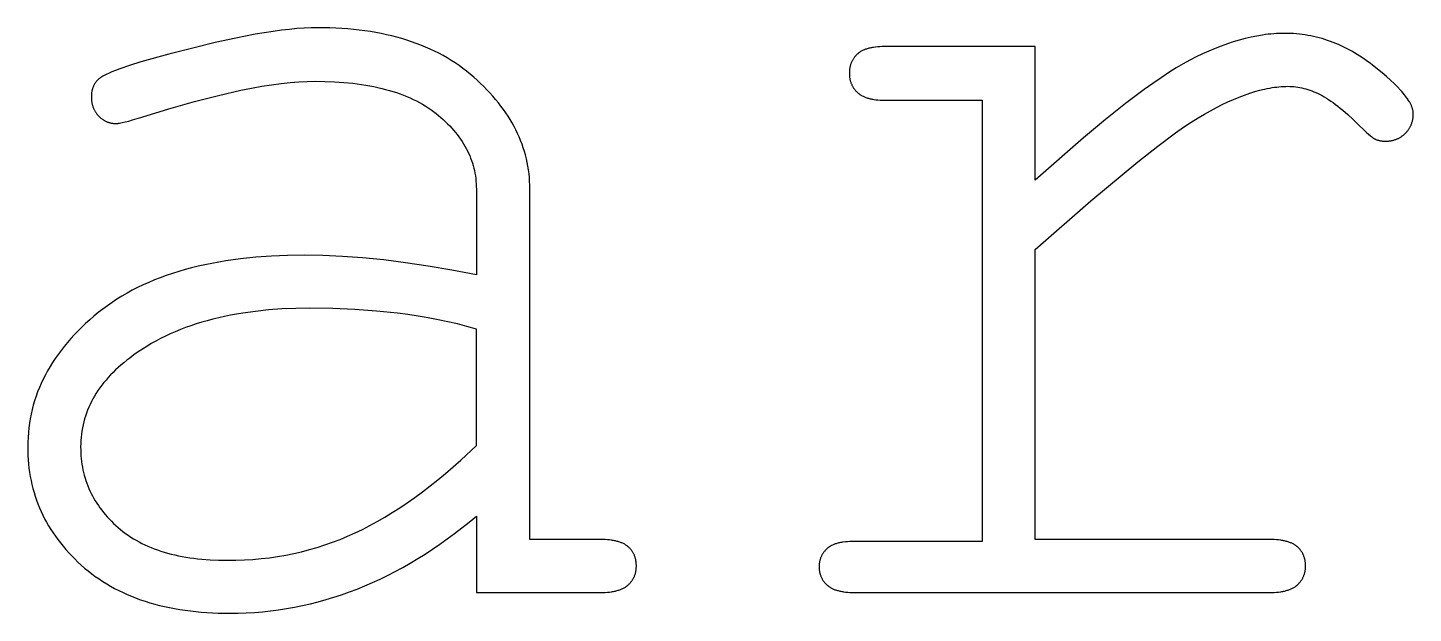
# Model space of a CAD drawing. Extents: x -184 to 286, y -41 to 417.
# Drawn here: x 17.71 to 47.08, y 97.7 to 110.11 of the extents above; entities that cross this region are included whole.
import ezdxf

# ---------------------------------------------------------------- set-up
doc = ezdxf.new("R2010")
doc.units = 0
doc.layers.add('LETRAS', color=7, linetype='CONTINUOUS')

msp = doc.modelspace()

# ---------------------------------------------------------------- linework, layer by layer
at = {"layer": 'LETRAS'}
for points in [[(28.356, 106.687), (28.355, 106.769), (28.351, 106.851), (28.345, 106.932), (28.337, 107.013), (28.327, 107.093), (28.314, 107.173), (28.299, 107.252), (28.282, 107.331), (28.262, 107.409), (28.24, 107.486), (28.215, 107.563), (28.189, 107.64), (28.16, 107.716), (28.128, 107.791), (28.095, 107.866), (28.059, 107.94), (28.02, 108.014), (27.98, 108.088), (27.937, 108.16), (27.892, 108.233), (27.844, 108.304), (27.794, 108.375), (27.742, 108.446), (27.687, 108.516), (27.63, 108.586), (27.571, 108.655), (27.51, 108.723), (27.446, 108.791), (27.38, 108.858), (27.311, 108.925), (27.24, 108.992), (27.167, 109.057), (27.092, 109.122), (27.015, 109.184), (26.936, 109.245), (26.855, 109.303), (26.773, 109.359), (26.689, 109.414), (26.602, 109.466), (26.514, 109.516), (26.425, 109.564), (26.333, 109.61), (26.239, 109.654), (26.144, 109.696), (26.047, 109.736), (25.948, 109.774), (25.847, 109.81), (25.745, 109.844), (25.64, 109.876), (25.534, 109.905), (25.426, 109.933), (25.316, 109.958), (25.204, 109.982), (25.091, 110.004), (24.975, 110.023), (24.858, 110.04), (24.739, 110.056), (24.618, 110.069), (24.496, 110.08), (24.371, 110.09), (24.117, 110.102), (23.855, 110.106), (23.717, 110.104), (23.572, 110.097), (23.418, 110.086), (23.257, 110.071), (23.088, 110.051), (22.911, 110.027), (22.532, 109.966), (22.123, 109.887), (21.681, 109.79), (21.208, 109.676), (20.703, 109.545), (20.112, 109.38), (19.871, 109.305), (19.664, 109.234), (19.574, 109.201), (19.493, 109.168), (19.421, 109.137), (19.388, 109.122), (19.358, 109.107), (19.329, 109.092), (19.303, 109.078), (19.28, 109.064), (19.268, 109.057), (19.258, 109.05), (19.248, 109.043), (19.238, 109.036), (19.229, 109.03), (19.221, 109.023), (19.213, 109.016), (19.206, 109.01), (19.203, 109.007), (19.199, 109.004), (19.196, 109), (19.193, 108.997)], [(39.068, 105.404), (40.249, 106.44), (41.24, 107.264), (41.665, 107.597), (42.042, 107.876), (42.213, 107.996), (42.372, 108.103), (42.519, 108.196), (42.654, 108.276), (42.782, 108.347), (42.908, 108.414), (43.032, 108.476), (43.153, 108.533), (43.272, 108.586), (43.388, 108.634), (43.502, 108.678), (43.614, 108.717), (43.723, 108.751), (43.831, 108.781), (43.883, 108.794), (43.935, 108.806), (43.987, 108.817), (44.038, 108.827), (44.088, 108.836), (44.138, 108.843), (44.187, 108.849), (44.235, 108.855), (44.283, 108.859), (44.331, 108.861), (44.378, 108.863), (44.424, 108.864), (44.466, 108.863), (44.507, 108.861), (44.549, 108.858), (44.592, 108.853), (44.634, 108.847), (44.676, 108.839), (44.719, 108.831), (44.761, 108.82), (44.804, 108.809), (44.846, 108.796), (44.889, 108.782), (44.932, 108.766), (44.975, 108.749), (45.018, 108.731), (45.062, 108.711), (45.105, 108.69), (45.149, 108.667), (45.194, 108.642), (45.239, 108.615), (45.286, 108.585), (45.334, 108.553), (45.382, 108.519), (45.432, 108.482), (45.482, 108.443), (45.534, 108.402), (45.586, 108.358), (45.693, 108.264), (45.805, 108.161), (45.92, 108.049), (46.037, 107.935), (46.088, 107.888), (46.133, 107.847), (46.174, 107.813), (46.193, 107.798), (46.21, 107.785), (46.226, 107.773), (46.234, 107.768), (46.241, 107.763), (46.248, 107.759), (46.255, 107.755), (46.261, 107.752), (46.267, 107.748), (46.273, 107.746), (46.279, 107.743), (46.291, 107.738), (46.303, 107.733), (46.316, 107.728), (46.329, 107.724), (46.343, 107.72), (46.356, 107.717), (46.37, 107.713), (46.385, 107.711), (46.4, 107.708), (46.414, 107.706), (46.43, 107.705), (46.445, 107.703), (46.461, 107.702), (46.477, 107.702), (46.494, 107.702), (46.51, 107.702), (46.525, 107.702), (46.541, 107.703), (46.556, 107.704), (46.571, 107.706), (46.586, 107.708), (46.601, 107.71), (46.615, 107.712), (46.63, 107.715), (46.644, 107.718), (46.658, 107.721), (46.672, 107.725), (46.686, 107.729), (46.699, 107.734), (46.713, 107.738), (46.726, 107.743), (46.739, 107.749), (46.752, 107.755), (46.765, 107.761), (46.777, 107.767), (46.79, 107.774), (46.802, 107.781), (46.814, 107.788), (46.826, 107.796), (46.838, 107.804), (46.849, 107.812), (46.86, 107.821), (46.872, 107.83), (46.883, 107.839), (46.894, 107.848), (46.904, 107.858), (46.915, 107.869), (46.925, 107.879), (46.935, 107.89), (46.945, 107.901), (46.954, 107.912), (46.963, 107.923), (46.972, 107.934), (46.98, 107.946), (46.988, 107.958), (46.995, 107.969), (47.003, 107.982), (47.01, 107.994), (47.017, 108.006), (47.023, 108.019), (47.029, 108.031), (47.035, 108.044), (47.04, 108.057), (47.045, 108.071), (47.05, 108.084), (47.054, 108.098), (47.058, 108.111), (47.062, 108.125), (47.065, 108.139), (47.069, 108.154), (47.071, 108.168), (47.074, 108.183), (47.076, 108.197), (47.078, 108.212), (47.079, 108.227), (47.08, 108.243), (47.081, 108.258), (47.082, 108.274), (47.082, 108.289), (47.082, 108.295), (47.082, 108.3), (47.081, 108.306), (47.081, 108.311), (47.08, 108.317), (47.08, 108.323), (47.078, 108.334), (47.076, 108.346), (47.074, 108.357), (47.071, 108.369), (47.068, 108.381), (47.065, 108.394), (47.061, 108.406), (47.056, 108.418), (47.051, 108.431), (47.046, 108.444), (47.041, 108.457), (47.034, 108.47), (47.028, 108.483), (47.021, 108.497), (47.014, 108.511), (47.006, 108.524), (46.998, 108.538), (46.98, 108.567), (46.961, 108.596), (46.94, 108.626), (46.917, 108.656), (46.892, 108.687), (46.866, 108.718), (46.839, 108.751), (46.809, 108.784), (46.745, 108.851), (46.675, 108.922), (46.597, 108.994), (46.513, 109.07), (46.422, 109.148), (46.22, 109.311), (46.166, 109.353), (46.112, 109.393), (46.057, 109.432), (46.003, 109.469), (45.948, 109.505), (45.892, 109.54), (45.837, 109.574), (45.781, 109.606), (45.725, 109.637), (45.668, 109.667), (45.611, 109.695), (45.554, 109.722), (45.497, 109.748), (45.44, 109.772), (45.382, 109.795), (45.324, 109.817), (45.265, 109.837), (45.207, 109.857), (45.148, 109.874), (45.089, 109.891), (45.029, 109.906), (44.969, 109.92), (44.909, 109.932), (44.849, 109.944), (44.789, 109.953), (44.728, 109.962), (44.667, 109.969), (44.605, 109.975), (44.544, 109.98), (44.482, 109.983), (44.419, 109.985), (44.357, 109.986), (44.299, 109.985), (44.241, 109.983), (44.183, 109.981), (44.124, 109.977), (44.065, 109.972), (44.006, 109.966), (43.946, 109.959), (43.886, 109.95), (43.765, 109.93), (43.642, 109.906), (43.519, 109.877), (43.394, 109.844), (43.267, 109.806), (43.14, 109.764), (43.011, 109.717), (42.881, 109.666), (42.749, 109.611), (42.616, 109.551), (42.482, 109.487), (42.347, 109.418), (42.206, 109.342), (42.057, 109.254), (41.9, 109.156), (41.734, 109.046), (41.559, 108.926), (41.375, 108.794), (40.983, 108.498), (40.556, 108.158), (40.094, 107.774), (39.068, 106.874)], [(35.876, 109.705), (35.825, 109.705), (35.776, 109.703), (35.729, 109.7), (35.684, 109.695), (35.641, 109.69), (35.62, 109.686), (35.6, 109.683), (35.58, 109.679), (35.561, 109.675), (35.542, 109.67), (35.523, 109.665), (35.505, 109.66), (35.488, 109.654), (35.471, 109.649), (35.455, 109.643), (35.439, 109.636), (35.423, 109.629), (35.408, 109.622), (35.394, 109.615), (35.379, 109.607), (35.366, 109.599), (35.353, 109.591), (35.34, 109.582), (35.334, 109.578), (35.328, 109.574), (35.322, 109.569), (35.316, 109.564), (35.311, 109.56), (35.305, 109.555), (35.3, 109.55), (35.295, 109.545), (35.284, 109.535), (35.274, 109.525), (35.265, 109.514), (35.255, 109.504), (35.247, 109.493), (35.238, 109.482), (35.23, 109.471), (35.222, 109.46), (35.214, 109.448), (35.207, 109.437), (35.2, 109.425), (35.193, 109.413), (35.187, 109.401), (35.18, 109.389), (35.175, 109.377), (35.169, 109.365), (35.164, 109.352), (35.16, 109.339), (35.155, 109.326), (35.151, 109.313), (35.147, 109.3), (35.144, 109.287), (35.141, 109.273), (35.138, 109.259), (35.136, 109.246), (35.134, 109.232), (35.132, 109.217), (35.13, 109.203), (35.129, 109.189), (35.128, 109.174), (35.128, 109.159), (35.128, 109.144), (35.128, 109.128), (35.128, 109.113), (35.129, 109.097), (35.13, 109.082), (35.132, 109.067), (35.134, 109.052), (35.136, 109.038), (35.139, 109.023), (35.141, 109.009), (35.145, 108.995), (35.148, 108.981), (35.152, 108.967), (35.156, 108.953), (35.161, 108.94), (35.166, 108.927), (35.171, 108.914), (35.177, 108.901), (35.183, 108.888), (35.189, 108.876), (35.195, 108.864), (35.202, 108.851), (35.21, 108.839), (35.217, 108.828), (35.225, 108.816), (35.234, 108.805), (35.242, 108.794), (35.251, 108.783), (35.261, 108.772), (35.27, 108.761), (35.28, 108.751), (35.291, 108.74), (35.301, 108.73), (35.307, 108.725), (35.312, 108.72), (35.318, 108.716), (35.324, 108.711), (35.336, 108.702), (35.348, 108.693), (35.361, 108.684), (35.374, 108.676), (35.388, 108.668), (35.402, 108.66), (35.417, 108.653), (35.432, 108.646), (35.447, 108.639), (35.463, 108.633), (35.48, 108.626), (35.497, 108.621), (35.514, 108.615), (35.532, 108.61), (35.55, 108.605), (35.568, 108.601), (35.588, 108.596), (35.607, 108.592), (35.627, 108.589), (35.647, 108.586), (35.689, 108.58), (35.733, 108.576), (35.779, 108.572), (35.826, 108.571), (35.876, 108.57)], [(39.068, 109.705), (35.876, 109.705)], [(39.068, 106.874), (39.068, 109.705)], [(19.193, 108.997), (19.185, 108.989), (19.177, 108.98), (19.169, 108.971), (19.162, 108.962), (19.155, 108.953), (19.148, 108.944), (19.141, 108.934), (19.135, 108.925), (19.129, 108.915), (19.123, 108.905), (19.117, 108.894), (19.112, 108.884), (19.107, 108.873), (19.102, 108.863), (19.097, 108.852), (19.093, 108.84), (19.089, 108.829), (19.085, 108.817), (19.082, 108.806), (19.079, 108.794), (19.076, 108.782), (19.073, 108.769), (19.07, 108.757), (19.068, 108.744), (19.066, 108.732), (19.064, 108.719), (19.063, 108.705), (19.062, 108.692), (19.061, 108.678), (19.06, 108.665), (19.06, 108.651), (19.06, 108.637), (19.06, 108.622), (19.06, 108.607), (19.061, 108.592), (19.062, 108.578), (19.064, 108.564), (19.065, 108.549), (19.067, 108.535), (19.069, 108.521), (19.072, 108.508), (19.075, 108.494), (19.078, 108.481), (19.081, 108.468), (19.085, 108.455), (19.089, 108.442), (19.094, 108.429), (19.098, 108.416), (19.103, 108.404), (19.108, 108.392), (19.114, 108.379), (19.12, 108.367), (19.126, 108.356), (19.132, 108.344), (19.139, 108.332), (19.146, 108.321), (19.154, 108.31), (19.161, 108.299), (19.169, 108.288), (19.177, 108.277), (19.186, 108.267), (19.195, 108.256), (19.204, 108.246), (19.213, 108.236), (19.223, 108.226), (19.233, 108.217), (19.243, 108.207), (19.253, 108.198), (19.263, 108.19), (19.273, 108.182), (19.283, 108.174), (19.294, 108.166), (19.305, 108.159), (19.315, 108.151), (19.326, 108.145), (19.337, 108.138), (19.348, 108.132), (19.359, 108.126), (19.371, 108.121), (19.382, 108.116), (19.394, 108.111), (19.405, 108.106), (19.417, 108.102), (19.429, 108.098), (19.441, 108.095), (19.453, 108.091), (19.465, 108.088), (19.478, 108.086), (19.49, 108.083), (19.503, 108.081), (19.515, 108.08), (19.528, 108.078), (19.541, 108.077), (19.554, 108.076), (19.567, 108.076), (19.581, 108.076), (19.589, 108.076), (19.597, 108.076), (19.606, 108.077), (19.616, 108.078), (19.626, 108.079), (19.637, 108.08), (19.66, 108.084), (19.686, 108.089), (19.714, 108.094), (19.778, 108.109), (19.851, 108.128), (19.934, 108.151), (20.128, 108.209), (20.703, 108.388), (21.244, 108.542), (21.753, 108.673), (22.229, 108.78), (22.454, 108.825), (22.671, 108.864), (22.88, 108.896), (23.081, 108.923), (23.273, 108.944), (23.458, 108.959), (23.634, 108.968), (23.801, 108.971), (24.012, 108.968), (24.215, 108.96), (24.412, 108.947), (24.603, 108.928), (24.786, 108.904), (24.876, 108.89), (24.963, 108.875), (25.049, 108.858), (25.134, 108.84), (25.216, 108.821), (25.297, 108.8), (25.377, 108.778), (25.454, 108.755), (25.53, 108.73), (25.604, 108.705), (25.677, 108.677), (25.748, 108.649), (25.817, 108.619), (25.885, 108.587), (25.951, 108.555), (26.015, 108.521), (26.078, 108.486), (26.139, 108.449), (26.198, 108.411), (26.256, 108.372), (26.312, 108.331), (26.366, 108.289), (26.418, 108.247), (26.469, 108.203), (26.519, 108.16), (26.566, 108.115), (26.612, 108.071), (26.656, 108.026), (26.699, 107.98), (26.74, 107.934), (26.779, 107.887), (26.817, 107.84), (26.852, 107.793), (26.887, 107.745), (26.919, 107.696), (26.95, 107.647), (26.979, 107.598), (27.007, 107.548), (27.033, 107.498), (27.057, 107.447), (27.08, 107.396), (27.1, 107.344), (27.12, 107.292), (27.137, 107.239), (27.153, 107.186), (27.167, 107.132), (27.18, 107.078), (27.191, 107.024), (27.2, 106.969), (27.207, 106.913), (27.213, 106.857), (27.217, 106.801), (27.22, 106.744), (27.221, 106.687)], [(35.876, 108.57), (37.946, 108.57)], [(37.946, 108.57), (37.946, 99.22)], [(27.221, 106.687), (27.221, 104.87)], [(28.356, 99.26), (28.356, 106.687)], [(27.221, 104.87), (26.702, 104.97), (26.202, 105.055), (25.721, 105.127), (25.257, 105.184), (24.811, 105.228), (24.382, 105.259), (23.97, 105.278), (23.574, 105.284), (23.221, 105.279), (22.878, 105.265), (22.546, 105.241), (22.224, 105.208), (21.914, 105.166), (21.763, 105.141), (21.614, 105.113), (21.468, 105.084), (21.325, 105.052), (21.184, 105.017), (21.047, 104.98), (20.911, 104.941), (20.779, 104.9), (20.649, 104.856), (20.522, 104.809), (20.398, 104.761), (20.276, 104.71), (20.157, 104.656), (20.041, 104.601), (19.927, 104.542), (19.816, 104.482), (19.708, 104.419), (19.602, 104.354), (19.499, 104.286), (19.399, 104.216), (19.302, 104.144), (19.207, 104.069), (19.115, 103.992), (19.026, 103.915), (18.939, 103.837), (18.856, 103.758), (18.776, 103.679), (18.698, 103.598), (18.624, 103.517), (18.552, 103.435), (18.484, 103.352), (18.418, 103.269), (18.355, 103.184), (18.295, 103.099), (18.238, 103.013), (18.184, 102.926), (18.133, 102.838), (18.085, 102.75), (18.039, 102.66), (17.997, 102.57), (17.958, 102.479), (17.921, 102.388), (17.888, 102.295), (17.857, 102.202), (17.829, 102.108), (17.804, 102.013), (17.782, 101.917), (17.763, 101.82), (17.747, 101.723), (17.734, 101.625), (17.724, 101.526), (17.717, 101.426), (17.712, 101.325), (17.711, 101.224), (17.712, 101.132), (17.715, 101.04), (17.721, 100.95), (17.729, 100.86), (17.738, 100.772), (17.751, 100.684), (17.765, 100.597), (17.782, 100.511), (17.801, 100.426), (17.822, 100.342), (17.845, 100.259), (17.87, 100.177), (17.898, 100.095), (17.928, 100.015), (17.96, 99.935), (17.995, 99.856), (18.031, 99.779), (18.07, 99.702), (18.111, 99.626), (18.154, 99.551), (18.2, 99.476), (18.247, 99.403), (18.297, 99.331), (18.349, 99.259), (18.404, 99.189), (18.46, 99.119), (18.519, 99.05), (18.58, 98.982), (18.643, 98.915), (18.709, 98.849), (18.776, 98.784), (18.846, 98.719), (18.918, 98.657), (18.991, 98.596), (19.067, 98.537), (19.144, 98.48), (19.222, 98.425), (19.303, 98.372), (19.385, 98.321), (19.469, 98.272), (19.554, 98.226), (19.642, 98.181), (19.731, 98.138), (19.822, 98.097), (19.914, 98.058), (20.008, 98.021), (20.104, 97.986), (20.202, 97.953), (20.301, 97.922), (20.402, 97.893), (20.505, 97.866), (20.61, 97.841), (20.716, 97.818), (20.824, 97.797), (20.933, 97.779), (21.045, 97.762), (21.158, 97.747), (21.273, 97.734), (21.389, 97.723), (21.508, 97.714), (21.75, 97.702), (21.998, 97.698), (22.172, 97.7), (22.344, 97.706), (22.516, 97.716), (22.688, 97.73), (22.858, 97.748), (23.028, 97.77), (23.198, 97.796), (23.366, 97.826), (23.535, 97.86), (23.702, 97.899), (23.869, 97.941), (24.035, 97.987), (24.2, 98.037), (24.365, 98.091), (24.529, 98.15), (24.693, 98.212), (24.856, 98.278), (25.018, 98.349), (25.18, 98.423), (25.34, 98.501), (25.501, 98.584), (25.66, 98.67), (25.819, 98.76), (25.978, 98.855), (26.135, 98.953), (26.292, 99.056), (26.449, 99.162), (26.604, 99.273), (26.759, 99.387), (26.914, 99.506), (27.068, 99.628), (27.221, 99.755)], [(39.068, 99.26), (39.068, 105.404)], [(27.221, 103.721), (27.022, 103.776), (26.821, 103.828), (26.616, 103.875), (26.409, 103.918), (26.199, 103.958), (25.986, 103.994), (25.77, 104.027), (25.551, 104.055), (25.104, 104.102), (24.646, 104.136), (24.176, 104.156), (23.694, 104.162), (23.393, 104.158), (23.1, 104.146), (22.815, 104.125), (22.539, 104.096), (22.271, 104.059), (22.14, 104.038), (22.012, 104.014), (21.885, 103.988), (21.76, 103.96), (21.638, 103.93), (21.517, 103.898), (21.399, 103.864), (21.283, 103.828), (21.169, 103.79), (21.057, 103.75), (20.947, 103.708), (20.839, 103.664), (20.733, 103.617), (20.629, 103.569), (20.528, 103.518), (20.428, 103.466), (20.331, 103.411), (20.235, 103.354), (20.142, 103.296), (20.051, 103.235), (19.962, 103.172), (19.875, 103.107), (19.81, 103.058), (19.748, 103.007), (19.688, 102.957), (19.63, 102.905), (19.574, 102.853), (19.52, 102.801), (19.469, 102.748), (19.419, 102.694), (19.371, 102.64), (19.325, 102.585), (19.281, 102.529), (19.24, 102.473), (19.2, 102.416), (19.162, 102.359), (19.127, 102.301), (19.093, 102.242), (19.062, 102.183), (19.032, 102.123), (19.005, 102.063), (18.979, 102.002), (18.956, 101.94), (18.934, 101.878), (18.915, 101.816), (18.898, 101.752), (18.883, 101.688), (18.869, 101.624), (18.858, 101.559), (18.849, 101.493), (18.842, 101.426), (18.837, 101.36), (18.834, 101.292), (18.833, 101.224), (18.834, 101.161), (18.836, 101.098), (18.84, 101.036), (18.845, 100.975), (18.852, 100.914), (18.861, 100.854), (18.871, 100.795), (18.882, 100.736), (18.896, 100.678), (18.91, 100.621), (18.927, 100.564), (18.944, 100.508), (18.964, 100.452), (18.985, 100.397), (19.007, 100.343), (19.031, 100.289), (19.057, 100.236), (19.084, 100.183), (19.113, 100.131), (19.143, 100.08), (19.175, 100.03), (19.208, 99.98), (19.243, 99.93), (19.28, 99.881), (19.318, 99.833), (19.357, 99.786), (19.398, 99.739), (19.441, 99.693), (19.485, 99.647), (19.531, 99.602), (19.579, 99.558), (19.627, 99.514), (19.678, 99.471), (19.73, 99.43), (19.783, 99.39), (19.837, 99.351), (19.894, 99.314), (19.951, 99.278), (20.01, 99.244), (20.07, 99.21), (20.132, 99.178), (20.195, 99.148), (20.26, 99.119), (20.326, 99.091), (20.393, 99.065), (20.462, 99.039), (20.532, 99.016), (20.604, 98.993), (20.677, 98.972), (20.752, 98.953), (20.828, 98.934), (20.905, 98.917), (20.984, 98.902), (21.064, 98.887), (21.146, 98.875), (21.229, 98.863), (21.313, 98.853), (21.399, 98.844), (21.576, 98.831), (21.757, 98.822), (21.945, 98.82), (22.126, 98.822), (22.306, 98.829), (22.483, 98.84), (22.66, 98.856), (22.834, 98.876), (23.008, 98.901), (23.179, 98.931), (23.349, 98.965), (23.517, 99.003), (23.684, 99.047), (23.849, 99.094), (24.012, 99.146), (24.174, 99.203), (24.334, 99.264), (24.493, 99.33), (24.649, 99.401), (24.806, 99.476), (24.963, 99.557), (25.12, 99.643), (25.278, 99.734), (25.437, 99.831), (25.596, 99.933), (25.756, 100.041), (25.917, 100.154), (26.078, 100.272), (26.239, 100.396), (26.401, 100.525), (26.564, 100.659), (26.891, 100.944), (27.221, 101.251)], [(27.221, 101.251), (27.221, 103.721)], [(27.221, 99.755), (27.221, 98.138)], [(29.852, 99.26), (28.356, 99.26)], [(29.852, 98.138), (29.903, 98.139), (29.952, 98.141), (29.999, 98.144), (30.044, 98.148), (30.087, 98.154), (30.108, 98.157), (30.129, 98.161), (30.149, 98.165), (30.168, 98.169), (30.187, 98.174), (30.206, 98.179), (30.224, 98.184), (30.242, 98.189), (30.259, 98.195), (30.275, 98.201), (30.292, 98.207), (30.308, 98.214), (30.323, 98.221), (30.338, 98.229), (30.352, 98.236), (30.366, 98.244), (30.379, 98.253), (30.392, 98.261), (30.405, 98.27), (30.411, 98.275), (30.417, 98.279), (30.423, 98.284), (30.428, 98.289), (30.434, 98.294), (30.44, 98.299), (30.45, 98.309), (30.461, 98.319), (30.471, 98.33), (30.48, 98.34), (30.49, 98.351), (30.499, 98.362), (30.507, 98.373), (30.515, 98.384), (30.523, 98.395), (30.531, 98.407), (30.538, 98.418), (30.545, 98.43), (30.552, 98.442), (30.558, 98.454), (30.564, 98.467), (30.57, 98.479), (30.575, 98.492), (30.58, 98.504), (30.585, 98.517), (30.589, 98.53), (30.593, 98.544), (30.596, 98.557), (30.599, 98.571), (30.602, 98.584), (30.605, 98.598), (30.607, 98.612), (30.609, 98.626), (30.61, 98.641), (30.612, 98.655), (30.612, 98.67), (30.613, 98.684), (30.613, 98.699), (30.613, 98.715), (30.612, 98.731), (30.612, 98.746), (30.61, 98.761), (30.609, 98.776), (30.607, 98.791), (30.605, 98.806), (30.602, 98.82), (30.599, 98.834), (30.596, 98.848), (30.593, 98.862), (30.589, 98.876), (30.585, 98.889), (30.58, 98.902), (30.575, 98.915), (30.57, 98.928), (30.564, 98.941), (30.558, 98.953), (30.552, 98.965), (30.545, 98.978), (30.538, 98.989), (30.531, 99.001), (30.523, 99.012), (30.515, 99.024), (30.507, 99.035), (30.499, 99.046), (30.49, 99.056), (30.48, 99.067), (30.471, 99.077), (30.461, 99.087), (30.45, 99.097), (30.44, 99.107), (30.434, 99.112), (30.428, 99.116), (30.423, 99.121), (30.417, 99.125), (30.405, 99.134), (30.392, 99.143), (30.379, 99.151), (30.366, 99.159), (30.352, 99.167), (30.338, 99.174), (30.323, 99.181), (30.308, 99.188), (30.292, 99.194), (30.275, 99.2), (30.259, 99.206), (30.242, 99.212), (30.224, 99.217), (30.206, 99.222), (30.187, 99.227), (30.168, 99.231), (30.149, 99.235), (30.129, 99.239), (30.108, 99.242), (30.087, 99.245), (30.044, 99.251), (29.999, 99.255), (29.952, 99.258), (29.903, 99.26), (29.852, 99.26)], [(35.235, 99.22), (35.184, 99.22), (35.135, 99.218), (35.088, 99.215), (35.043, 99.211), (35, 99.205), (34.979, 99.202), (34.959, 99.199), (34.939, 99.195), (34.92, 99.191), (34.901, 99.187), (34.882, 99.182), (34.864, 99.177), (34.847, 99.172), (34.83, 99.166), (34.813, 99.16), (34.797, 99.154), (34.782, 99.148), (34.767, 99.141), (34.752, 99.134), (34.738, 99.127), (34.725, 99.119), (34.712, 99.111), (34.699, 99.103), (34.693, 99.099), (34.687, 99.094), (34.681, 99.09), (34.675, 99.085), (34.67, 99.081), (34.664, 99.076), (34.659, 99.072), (34.654, 99.067), (34.643, 99.057), (34.633, 99.047), (34.624, 99.037), (34.614, 99.027), (34.605, 99.017), (34.597, 99.007), (34.588, 98.996), (34.58, 98.985), (34.573, 98.975), (34.565, 98.964), (34.558, 98.952), (34.552, 98.941), (34.545, 98.93), (34.539, 98.918), (34.534, 98.907), (34.528, 98.895), (34.523, 98.883), (34.519, 98.871), (34.514, 98.858), (34.51, 98.846), (34.506, 98.834), (34.503, 98.821), (34.5, 98.808), (34.497, 98.795), (34.495, 98.782), (34.492, 98.769), (34.491, 98.755), (34.489, 98.742), (34.488, 98.728), (34.487, 98.714), (34.487, 98.7), (34.487, 98.686), (34.487, 98.671), (34.487, 98.656), (34.488, 98.642), (34.489, 98.627), (34.491, 98.613), (34.493, 98.599), (34.495, 98.585), (34.497, 98.571), (34.5, 98.558), (34.504, 98.544), (34.507, 98.531), (34.511, 98.518), (34.515, 98.505), (34.52, 98.492), (34.525, 98.48), (34.53, 98.467), (34.536, 98.455), (34.541, 98.443), (34.548, 98.431), (34.554, 98.419), (34.561, 98.408), (34.569, 98.397), (34.576, 98.385), (34.584, 98.374), (34.593, 98.363), (34.601, 98.353), (34.61, 98.342), (34.619, 98.332), (34.629, 98.322), (34.639, 98.312), (34.649, 98.302), (34.66, 98.292), (34.666, 98.287), (34.671, 98.283), (34.683, 98.273), (34.695, 98.265), (34.707, 98.256), (34.72, 98.248), (34.733, 98.24), (34.747, 98.232), (34.761, 98.225), (34.776, 98.218), (34.791, 98.211), (34.806, 98.205), (34.822, 98.198), (34.839, 98.193), (34.856, 98.187), (34.873, 98.182), (34.891, 98.177), (34.909, 98.172), (34.927, 98.168), (34.946, 98.164), (34.966, 98.16), (34.986, 98.157), (35.006, 98.153), (35.048, 98.148), (35.092, 98.144), (35.138, 98.141), (35.185, 98.139), (35.235, 98.138)], [(37.946, 99.22), (35.235, 99.22)], [(44.036, 99.26), (39.068, 99.26)], [(44.036, 98.138), (44.087, 98.139), (44.136, 98.141), (44.183, 98.144), (44.228, 98.148), (44.272, 98.154), (44.293, 98.157), (44.313, 98.161), (44.333, 98.165), (44.353, 98.169), (44.372, 98.174), (44.39, 98.179), (44.409, 98.184), (44.426, 98.189), (44.443, 98.195), (44.46, 98.201), (44.476, 98.207), (44.492, 98.214), (44.507, 98.221), (44.522, 98.229), (44.537, 98.236), (44.551, 98.244), (44.564, 98.253), (44.577, 98.261), (44.589, 98.27), (44.596, 98.275), (44.601, 98.279), (44.607, 98.284), (44.613, 98.289), (44.619, 98.294), (44.624, 98.299), (44.635, 98.309), (44.645, 98.319), (44.655, 98.33), (44.665, 98.34), (44.674, 98.351), (44.683, 98.362), (44.692, 98.373), (44.7, 98.384), (44.708, 98.395), (44.716, 98.407), (44.723, 98.418), (44.73, 98.43), (44.737, 98.442), (44.743, 98.454), (44.749, 98.467), (44.754, 98.479), (44.76, 98.492), (44.765, 98.504), (44.769, 98.517), (44.773, 98.53), (44.777, 98.544), (44.781, 98.557), (44.784, 98.571), (44.787, 98.584), (44.789, 98.598), (44.792, 98.612), (44.794, 98.626), (44.795, 98.641), (44.796, 98.655), (44.797, 98.67), (44.798, 98.684), (44.798, 98.699), (44.798, 98.715), (44.797, 98.731), (44.796, 98.746), (44.795, 98.761), (44.794, 98.776), (44.792, 98.791), (44.789, 98.806), (44.787, 98.82), (44.784, 98.834), (44.781, 98.848), (44.777, 98.862), (44.773, 98.876), (44.769, 98.889), (44.765, 98.902), (44.76, 98.915), (44.754, 98.928), (44.749, 98.941), (44.743, 98.953), (44.737, 98.965), (44.73, 98.978), (44.723, 98.989), (44.716, 99.001), (44.708, 99.012), (44.7, 99.024), (44.692, 99.035), (44.683, 99.046), (44.674, 99.056), (44.665, 99.067), (44.655, 99.077), (44.645, 99.087), (44.635, 99.097), (44.624, 99.107), (44.619, 99.112), (44.613, 99.116), (44.607, 99.121), (44.601, 99.125), (44.589, 99.134), (44.577, 99.143), (44.564, 99.151), (44.551, 99.159), (44.537, 99.167), (44.522, 99.174), (44.507, 99.181), (44.492, 99.188), (44.476, 99.194), (44.46, 99.2), (44.443, 99.206), (44.426, 99.212), (44.409, 99.217), (44.39, 99.222), (44.372, 99.227), (44.353, 99.231), (44.333, 99.235), (44.313, 99.239), (44.293, 99.242), (44.272, 99.245), (44.228, 99.251), (44.183, 99.255), (44.136, 99.258), (44.087, 99.26), (44.036, 99.26)], [(27.221, 98.138), (29.852, 98.138)], [(35.235, 98.138), (44.036, 98.138)]]:
    msp.add_lwpolyline(points, dxfattribs=at)

doc.saveas('drawing.dxf')
